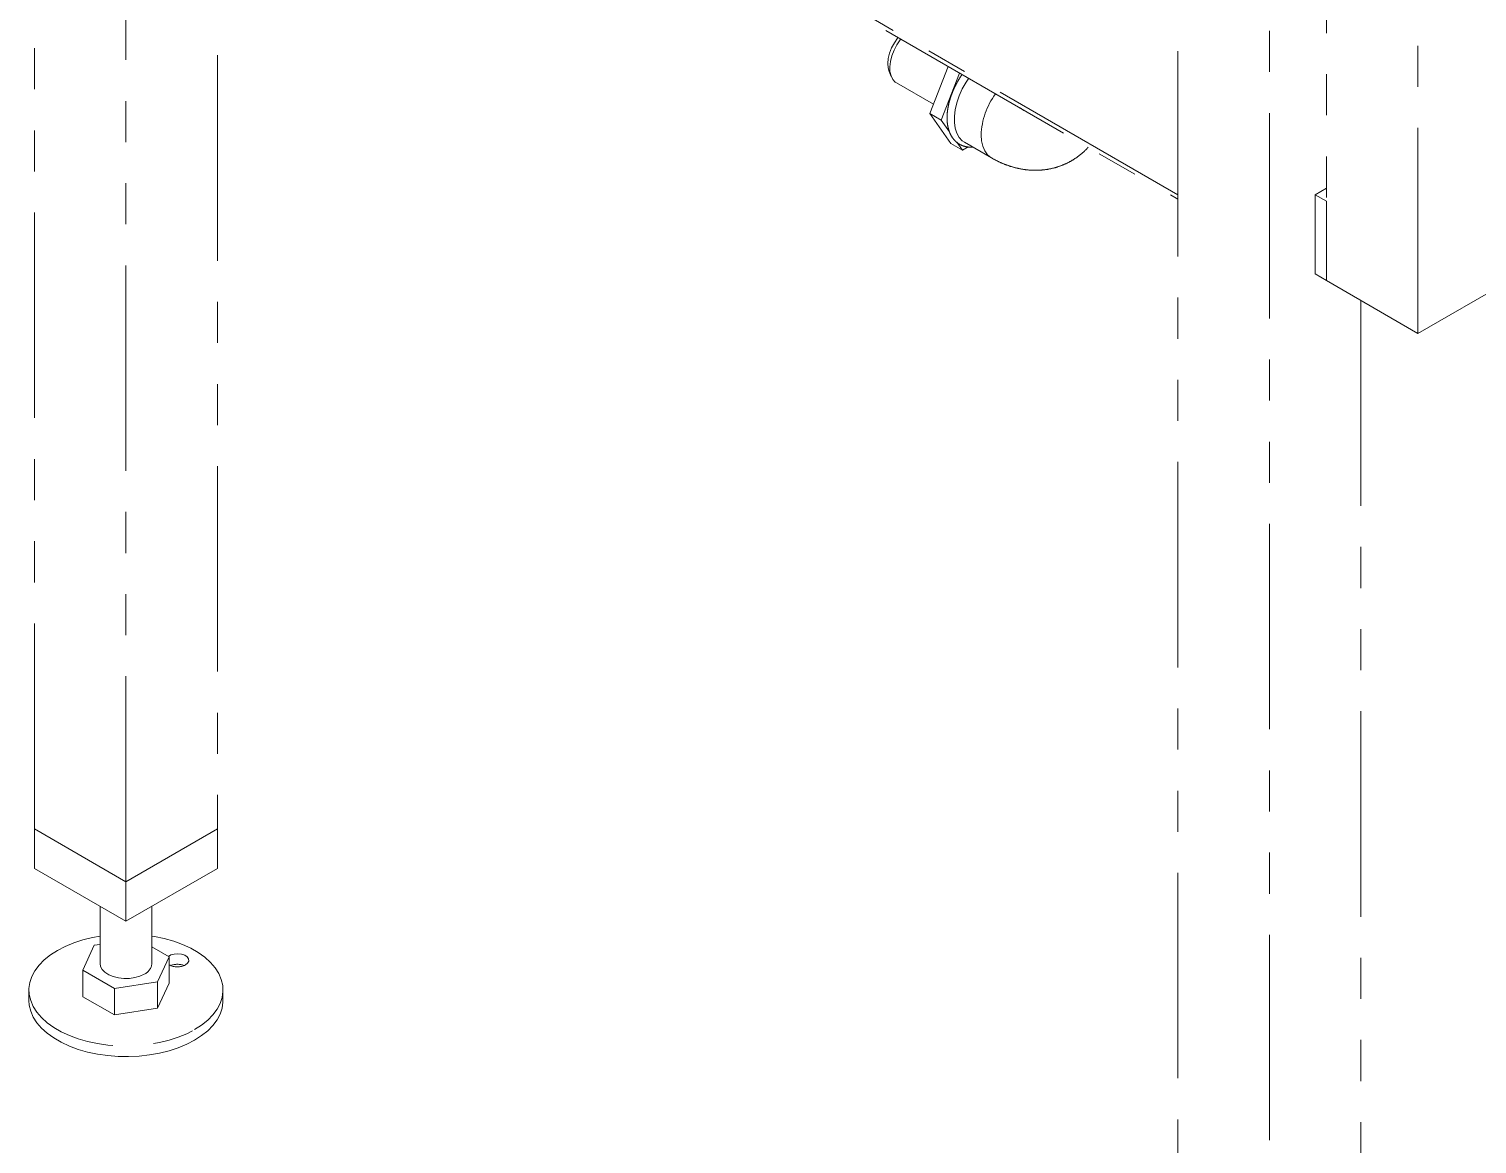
# Paper-space layout 'Blatt1' of a CAD drawing. Header units: millimetres. Extents: x 0 to 1189, y 0 to 841.
# Drawn here: x 853.67 to 898.45, y 100.2 to 134.66 of the extents above; entities that cross this region are included whole.
import ezdxf

# ---------------------------------------------------------------- set-up
doc = ezdxf.new("R2010")
doc.units = ezdxf.units.MM
doc.linetypes.add('PHANTOM', pattern=[12.7, 6.35, -1.27, 1.27, -1.27, 1.27, -1.27])

psp = doc.layouts.new('Blatt1')

# ---------------------------------------------------------------- linework, layer by layer
at = {"color": 7, "linetype": 'PHANTOM', "lineweight": 18}
for p, q in [((896.625, 125.253), (896.625, 244.876)), ((893.796, 166.286), (893.796, 126.886)), ((892.029, 157.466), (892.029, 87.896)), ((889.2, 89.529), (889.2, 156.649)), ((856.673, 108.306), (856.673, 150.169)), ((853.845, 109.939), (853.845, 149.875)), ((858.17, 147.317), (889.2, 129.404)), ((859.502, 146.549), (859.502, 109.939)), ((881.53, 132.05), (882.095, 133.506)), ((880.272, 133.352), (880.337, 133.193)), ((880.498, 133), (881.642, 132.339)), ((882.448, 133.302), (881.883, 131.846)), ((881.883, 131.846), (881.53, 132.05)), ((882.183, 131.121), (881.53, 132.05)), ((881.883, 131.846), (882.138, 131.483)), ((882.537, 130.917), (882.183, 131.121)), ((882.364, 131.162), (882.537, 130.917)), ((882.537, 130.917), (882.712, 131.018)), ((882.604, 131.16), (883.435, 130.681)), ((883.434, 130.681), (883.463, 130.666)), ((893.796, 129.744), (893.443, 129.54)), ((893.796, 129.336), (893.443, 129.54)), ((893.443, 129.54), (893.443, 127.09)), ((893.796, 129.336), (893.796, 126.886)), ((893.796, 126.886), (893.443, 127.09)), ((893.796, 126.886), (896.625, 125.253)), ((896.625, 125.253), (899.453, 126.886)), ((894.857, 126.274), (894.857, 89.529)), ((853.845, 109.939), (856.673, 108.306)), ((853.845, 108.714), (853.845, 109.939)), ((859.502, 109.939), (856.673, 108.306)), ((859.502, 109.939), (859.502, 108.714)), ((856.673, 107.082), (853.845, 108.714)), ((859.502, 108.714), (856.673, 107.082)), ((856.673, 107.082), (856.673, 108.306)), ((855.873, 107.543), (855.873, 105.775)), ((857.473, 105.775), (857.473, 107.543)), ((855.335, 105.568), (855.693, 106.34)), ((855.693, 106.34), (855.873, 106.368)), ((857.473, 106.293), (858.012, 105.982)), ((858.012, 105.982), (857.653, 105.209)), ((858.012, 105.165), (858.012, 105.982)), ((856.315, 105.002), (855.335, 105.568)), ((855.335, 105.568), (855.335, 104.751)), ((853.673, 104.958), (853.673, 104.632)), ((857.653, 105.209), (856.315, 105.002)), ((856.315, 105.002), (856.315, 104.186)), ((857.653, 105.209), (857.653, 104.393)), ((858.012, 105.165), (857.653, 104.393)), ((859.673, 104.632), (859.673, 104.958)), ((856.315, 104.186), (855.335, 104.751)), ((857.653, 104.393), (856.315, 104.186))]:
    psp.add_line(p, q, dxfattribs=at)
at = {"color": 8, "linetype": 'PHANTOM', "lineweight": 18}
psp.add_line((889.2, 129.539), (858.087, 147.5), dxfattribs=at)
at = {"color": 7, "linetype": 'PHANTOM', "lineweight": 18, "flags": 128}
for points in [[(880.549, 134.398), (880.534, 134.381), (880.433, 134.235), (880.349, 134.077), (880.286, 133.914), (880.246, 133.752), (880.231, 133.598), (880.242, 133.459), (880.272, 133.352)], [(880.63, 134.351), (880.615, 134.332), (880.51, 134.175), (880.422, 134.007), (880.355, 133.834), (880.311, 133.661), (880.291, 133.497), (880.298, 133.345), (880.33, 133.213), (880.385, 133.104), (880.463, 133.022), (880.498, 133)], [(882.731, 133.138), (882.649, 133.015), (882.533, 132.809), (882.438, 132.596), (882.364, 132.381), (882.313, 132.169), (882.288, 131.964), (882.288, 131.771), (882.313, 131.595), (882.364, 131.441), (882.438, 131.311), (882.533, 131.209), (882.604, 131.16)], [(855.873, 106.627), (855.639, 106.584), (855.34, 106.51), (855.058, 106.418), (854.794, 106.308), (854.552, 106.183), (854.335, 106.043), (854.146, 105.891), (853.986, 105.728), (853.857, 105.556), (853.762, 105.376), (853.701, 105.192), (853.674, 105.005), (853.683, 104.818), (853.727, 104.632), (853.805, 104.45), (853.917, 104.274), (854.062, 104.106), (854.237, 103.948), (854.44, 103.802), (854.67, 103.669), (854.923, 103.552), (855.197, 103.451), (855.488, 103.367), (855.793, 103.303), (856.108, 103.257), (856.43, 103.232), (856.754, 103.227), (857.078, 103.242), (857.397, 103.278), (857.708, 103.333), (858.006, 103.407), (858.289, 103.499), (858.553, 103.608), (858.795, 103.734), (858.795, 103.734)], [(858.795, 103.734), (859.011, 103.873), (859.201, 104.026), (859.361, 104.189), (859.489, 104.361), (859.585, 104.54), (859.646, 104.725), (859.672, 104.911), (859.663, 105.099), (859.62, 105.285), (859.541, 105.467), (859.429, 105.643), (859.285, 105.811), (859.11, 105.969), (858.906, 106.115), (858.677, 106.247), (858.423, 106.365), (858.15, 106.466), (857.859, 106.549), (857.554, 106.614), (857.473, 106.627)], [(855.873, 105.775), (855.888, 105.688), (855.938, 105.592), (856.024, 105.505), (856.139, 105.431), (856.28, 105.373), (856.438, 105.333), (856.608, 105.315), (856.781, 105.317), (856.949, 105.341), (857.104, 105.386), (857.239, 105.448)], [(857.984, 105.998), (858.061, 106.041), (858.164, 106.07), (858.279, 106.079), (858.391, 106.065), (858.49, 106.031), (858.565, 105.98), (858.607, 105.918), (858.612, 105.852), (858.579, 105.788), (858.512, 105.734), (858.512, 105.734)], [(853.673, 104.632), (853.683, 104.491), (853.727, 104.305), (853.805, 104.123), (853.917, 103.947), (854.062, 103.779), (854.237, 103.621), (854.44, 103.475), (854.67, 103.343), (854.923, 103.225), (855.197, 103.124), (855.488, 103.041), (855.793, 102.976), (856.108, 102.931), (856.43, 102.906), (856.754, 102.9), (857.078, 102.916), (857.397, 102.951), (857.708, 103.006), (858.006, 103.08), (858.289, 103.172), (858.553, 103.282), (858.795, 103.407)], [(858.795, 103.407), (859.011, 103.547), (859.201, 103.699), (859.361, 103.862), (859.489, 104.034), (859.585, 104.214), (859.646, 104.398), (859.672, 104.585), (859.673, 104.632)]]:
    psp.add_lwpolyline(points, dxfattribs=at)
at = {"color": 8, "linetype": 'PHANTOM', "lineweight": 18, "flags": 128}
for points in [[(884.563, 132.081), (884.434, 132.147), (884.319, 132.222)], [(883.116, 131.386), (883.128, 131.201), (883.166, 131.036), (883.229, 130.893), (883.314, 130.777), (883.42, 130.69), (883.434, 130.681)]]:
    psp.add_lwpolyline(points, dxfattribs=at)
at = {"color": 8, "linetype": 'PHANTOM', "lineweight": 18}
psp.add_arc((885.416, 131.294), 2.303, 143.6398, 177.7071, dxfattribs=at)
at = {"color": 7, "linetype": 'PHANTOM', "lineweight": 18}
for centre, radius, start, end in [((857.079, 105.81), 0.396, 293.8101, 354.8697), ((858.264, 106.202), 0.53, 241.4893, 297.8251), ((858.264, 105.205), 0.549, 67.9507, 112.0493)]:
    psp.add_arc(centre, radius, start, end, dxfattribs=at)
for points, knots in [([(882.527, 133.256), (882.507, 133.228), (882.462, 133.163), (882.381, 133.028), (882.309, 132.892), (882.244, 132.746), (882.194, 132.621), (882.146, 132.472), (882.106, 132.317), (882.078, 132.159), (882.062, 132.001), (882.062, 131.846), (882.077, 131.697), (882.108, 131.556), (882.156, 131.426), (882.222, 131.307), (882.306, 131.204), (882.411, 131.117), (882.537, 131.051), (882.678, 131.017), (882.787, 131.006), (882.845, 131.014), (882.855, 131.015)], [0, 0, 0, 0, 0.030766, 0.069213, 0.137103, 0.164619, 0.210048, 0.256812, 0.306571, 0.358038, 0.410737, 0.464324, 0.518609, 0.573477, 0.6289, 0.684969, 0.741984, 0.800634, 0.862171, 0.928347, 0.988632, 1, 1, 1, 1]), ([(883.435, 130.683), (883.453, 130.672), (883.548, 130.613), (883.729, 130.527), (883.977, 130.429), (884.231, 130.356), (884.489, 130.31), (884.748, 130.291), (885.006, 130.3), (885.261, 130.337), (885.51, 130.404), (885.75, 130.501), (885.979, 130.625), (886.192, 130.78), (886.341, 130.909), (886.41, 130.992), (886.423, 131.007)], [0, 0, 0, 0, 0.019365, 0.101033, 0.18286, 0.264298, 0.345022, 0.424955, 0.504215, 0.583039, 0.661718, 0.740574, 0.819957, 0.900257, 0.981822, 1, 1, 1, 1])]:
    psp.add_open_spline(points, degree=3, knots=knots, dxfattribs=at)

doc.saveas('drawing.dxf')
